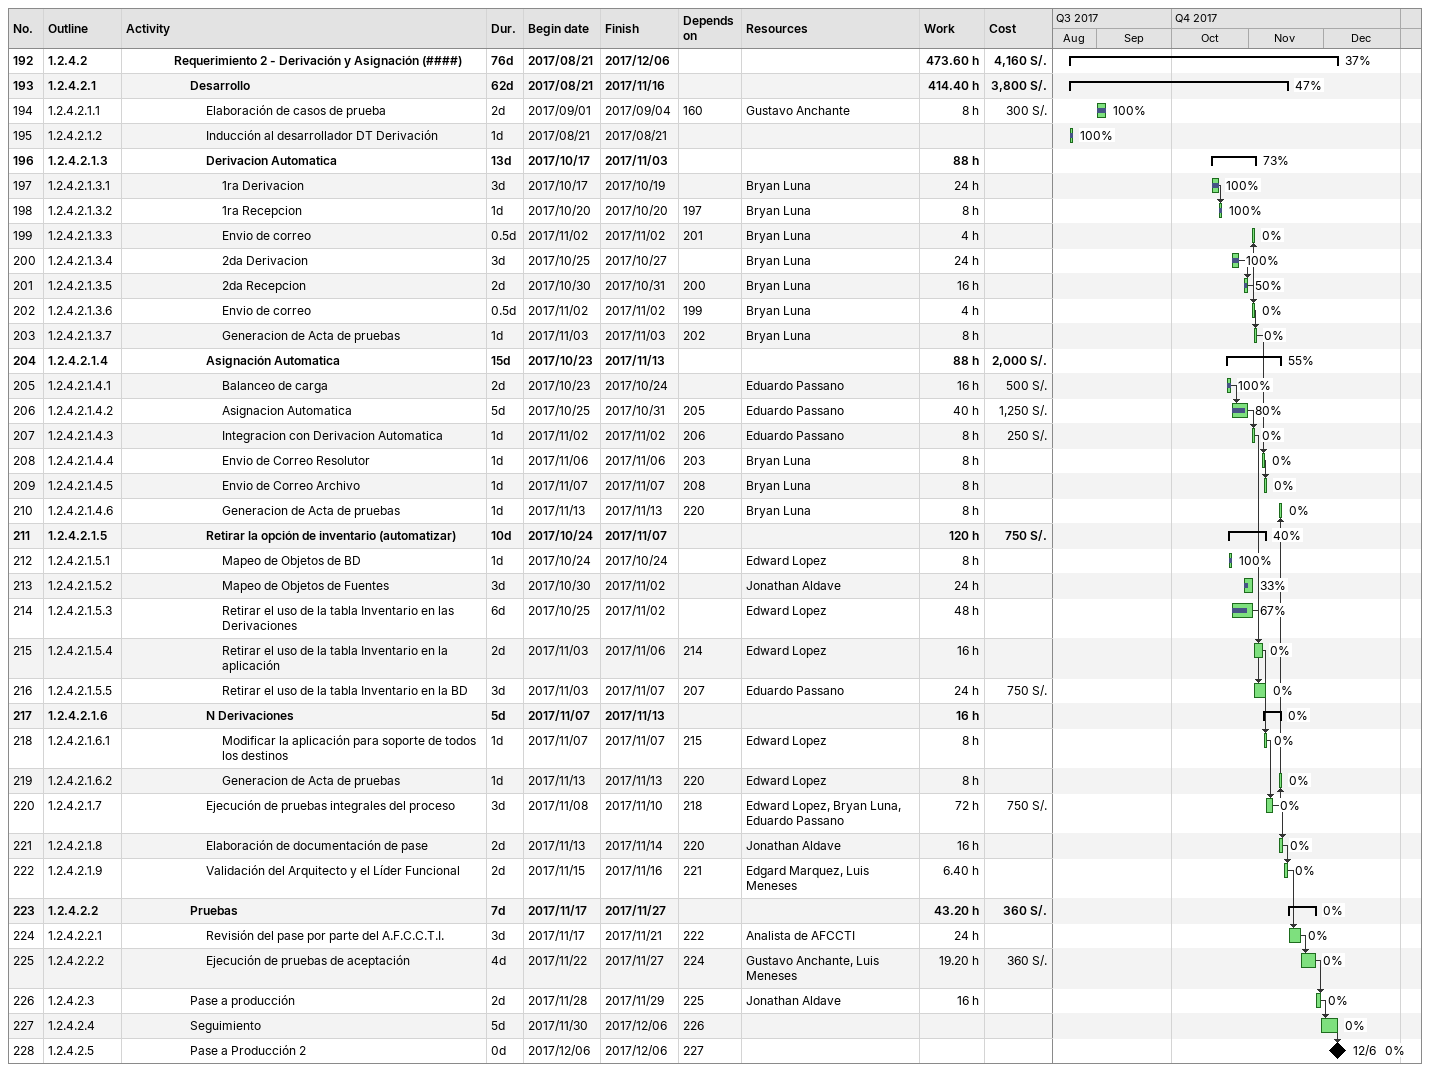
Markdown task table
| ID | WBS | Task | Duration | Start | Finish | Predecessors | Resources | % complete | Work (h) | Cost (S/.) |
|---|---|---|---|---|---|---|---|---|---|---|
| 192 | 1.2.4.2 | **Requerimiento 2 - Derivación y Asignación (####)** | 76d | 2017-08-21 | 2017-12-06 |  |  | 37 | 473.60 | 4160 |
| 193 | 1.2.4.2.1 | **Desarrollo** | 62d | 2017-08-21 | 2017-11-16 |  |  | 47 | 414.40 | 3800 |
| 194 | 1.2.4.2.1.1 | Elaboración de casos de prueba | 2d | 2017-09-01 | 2017-09-04 | 160 | Gustavo Anchante | 100 | 8 | 300 |
| 195 | 1.2.4.2.1.2 | Inducción al desarrollador DT Derivación | 1d | 2017-08-21 | 2017-08-21 |  |  | 100 |  |  |
| 196 | 1.2.4.2.1.3 | **Derivacion Automatica** | 13d | 2017-10-17 | 2017-11-03 |  |  | 73 | 88 |  |
| 197 | 1.2.4.2.1.3.1 | 1ra Derivacion | 3d | 2017-10-17 | 2017-10-19 |  | Bryan Luna | 100 | 24 |  |
| 198 | 1.2.4.2.1.3.2 | 1ra Recepcion | 1d | 2017-10-20 | 2017-10-20 | 197 | Bryan Luna | 100 | 8 |  |
| 199 | 1.2.4.2.1.3.3 | Envio de correo | 0.5d | 2017-11-02 | 2017-11-02 | 201 | Bryan Luna | 0 | 4 |  |
| 200 | 1.2.4.2.1.3.4 | 2da Derivacion | 3d | 2017-10-25 | 2017-10-27 |  | Bryan Luna | 100 | 24 |  |
| 201 | 1.2.4.2.1.3.5 | 2da Recepcion | 2d | 2017-10-30 | 2017-10-31 | 200 | Bryan Luna | 50 | 16 |  |
| 202 | 1.2.4.2.1.3.6 | Envio de correo | 0.5d | 2017-11-02 | 2017-11-02 | 199 | Bryan Luna | 0 | 4 |  |
| 203 | 1.2.4.2.1.3.7 | Generacion de Acta de pruebas | 1d | 2017-11-03 | 2017-11-03 | 202 | Bryan Luna | 0 | 8 |  |
| 204 | 1.2.4.2.1.4 | **Asignación Automatica** | 15d | 2017-10-23 | 2017-11-13 |  |  | 55 | 88 | 2000 |
| 205 | 1.2.4.2.1.4.1 | Balanceo de carga | 2d | 2017-10-23 | 2017-10-24 |  | Eduardo Passano | 100 | 16 | 500 |
| 206 | 1.2.4.2.1.4.2 | Asignacion Automatica | 5d | 2017-10-25 | 2017-10-31 | 205 | Eduardo Passano | 80 | 40 | 1250 |
| 207 | 1.2.4.2.1.4.3 | Integracion con Derivacion Automatica | 1d | 2017-11-02 | 2017-11-02 | 206 | Eduardo Passano | 0 | 8 | 250 |
| 208 | 1.2.4.2.1.4.4 | Envio de Correo Resolutor | 1d | 2017-11-06 | 2017-11-06 | 203 | Bryan Luna | 0 | 8 |  |
| 209 | 1.2.4.2.1.4.5 | Envio de Correo Archivo | 1d | 2017-11-07 | 2017-11-07 | 208 | Bryan Luna | 0 | 8 |  |
| 210 | 1.2.4.2.1.4.6 | Generacion de Acta de pruebas | 1d | 2017-11-13 | 2017-11-13 | 220 | Bryan Luna | 0 | 8 |  |
| 211 | 1.2.4.2.1.5 | **Retirar la opción de inventario (automatizar)** | 10d | 2017-10-24 | 2017-11-07 |  |  | 40 | 120 | 750 |
| 212 | 1.2.4.2.1.5.1 | Mapeo de Objetos de BD | 1d | 2017-10-24 | 2017-10-24 |  | Edward Lopez | 100 | 8 |  |
| 213 | 1.2.4.2.1.5.2 | Mapeo de Objetos de Fuentes | 3d | 2017-10-30 | 2017-11-02 |  | Jonathan Aldave | 33 | 24 |  |
| 214 | 1.2.4.2.1.5.3 | Retirar el uso de la tabla Inventario en las Derivaciones | 6d | 2017-10-25 | 2017-11-02 |  | Edward Lopez | 67 | 48 |  |
| 215 | 1.2.4.2.1.5.4 | Retirar el uso de la tabla Inventario en la aplicación | 2d | 2017-11-03 | 2017-11-06 | 214 | Edward Lopez | 0 | 16 |  |
| 216 | 1.2.4.2.1.5.5 | Retirar el uso de la tabla Inventario en la BD | 3d | 2017-11-03 | 2017-11-07 | 207 | Eduardo Passano | 0 | 24 | 750 |
| 217 | 1.2.4.2.1.6 | **N Derivaciones** | 5d | 2017-11-07 | 2017-11-13 |  |  | 0 | 16 |  |
| 218 | 1.2.4.2.1.6.1 | Modificar la aplicación para soporte de todos los destinos | 1d | 2017-11-07 | 2017-11-07 | 215 | Edward Lopez | 0 | 8 |  |
| 219 | 1.2.4.2.1.6.2 | Generacion de Acta de pruebas | 1d | 2017-11-13 | 2017-11-13 | 220 | Edward Lopez | 0 | 8 |  |
| 220 | 1.2.4.2.1.7 | Ejecución de pruebas integrales del proceso | 3d | 2017-11-08 | 2017-11-10 | 218 | Edward Lopez, Bryan Luna, Eduardo Passano | 0 | 72 | 750 |
| 221 | 1.2.4.2.1.8 | Elaboración de documentación de pase | 2d | 2017-11-13 | 2017-11-14 | 220 | Jonathan Aldave | 0 | 16 |  |
| 222 | 1.2.4.2.1.9 | Validación del Arquitecto y el Líder Funcional | 2d | 2017-11-15 | 2017-11-16 | 221 | Edgard Marquez, Luis Meneses | 0 | 6.40 |  |
| 223 | 1.2.4.2.2 | **Pruebas** | 7d | 2017-11-17 | 2017-11-27 |  |  | 0 | 43.20 | 360 |
| 224 | 1.2.4.2.2.1 | Revisión del pase por parte del A.F.C.C.T.I. | 3d | 2017-11-17 | 2017-11-21 | 222 | Analista de AFCCTI | 0 | 24 |  |
| 225 | 1.2.4.2.2.2 | Ejecución de pruebas de aceptación | 4d | 2017-11-22 | 2017-11-27 | 224 | Gustavo Anchante, Luis Meneses | 0 | 19.20 | 360 |
| 226 | 1.2.4.2.3 | Pase a producción | 2d | 2017-11-28 | 2017-11-29 | 225 | Jonathan Aldave | 0 | 16 |  |
| 227 | 1.2.4.2.4 | Seguimiento | 5d | 2017-11-30 | 2017-12-06 | 226 |  | 0 |  |  |
| 228 | 1.2.4.2.5 | Pase a Producción 2 | 0d | 2017-12-06 | 2017-12-06 | 227 |  | 0 |  |  |
